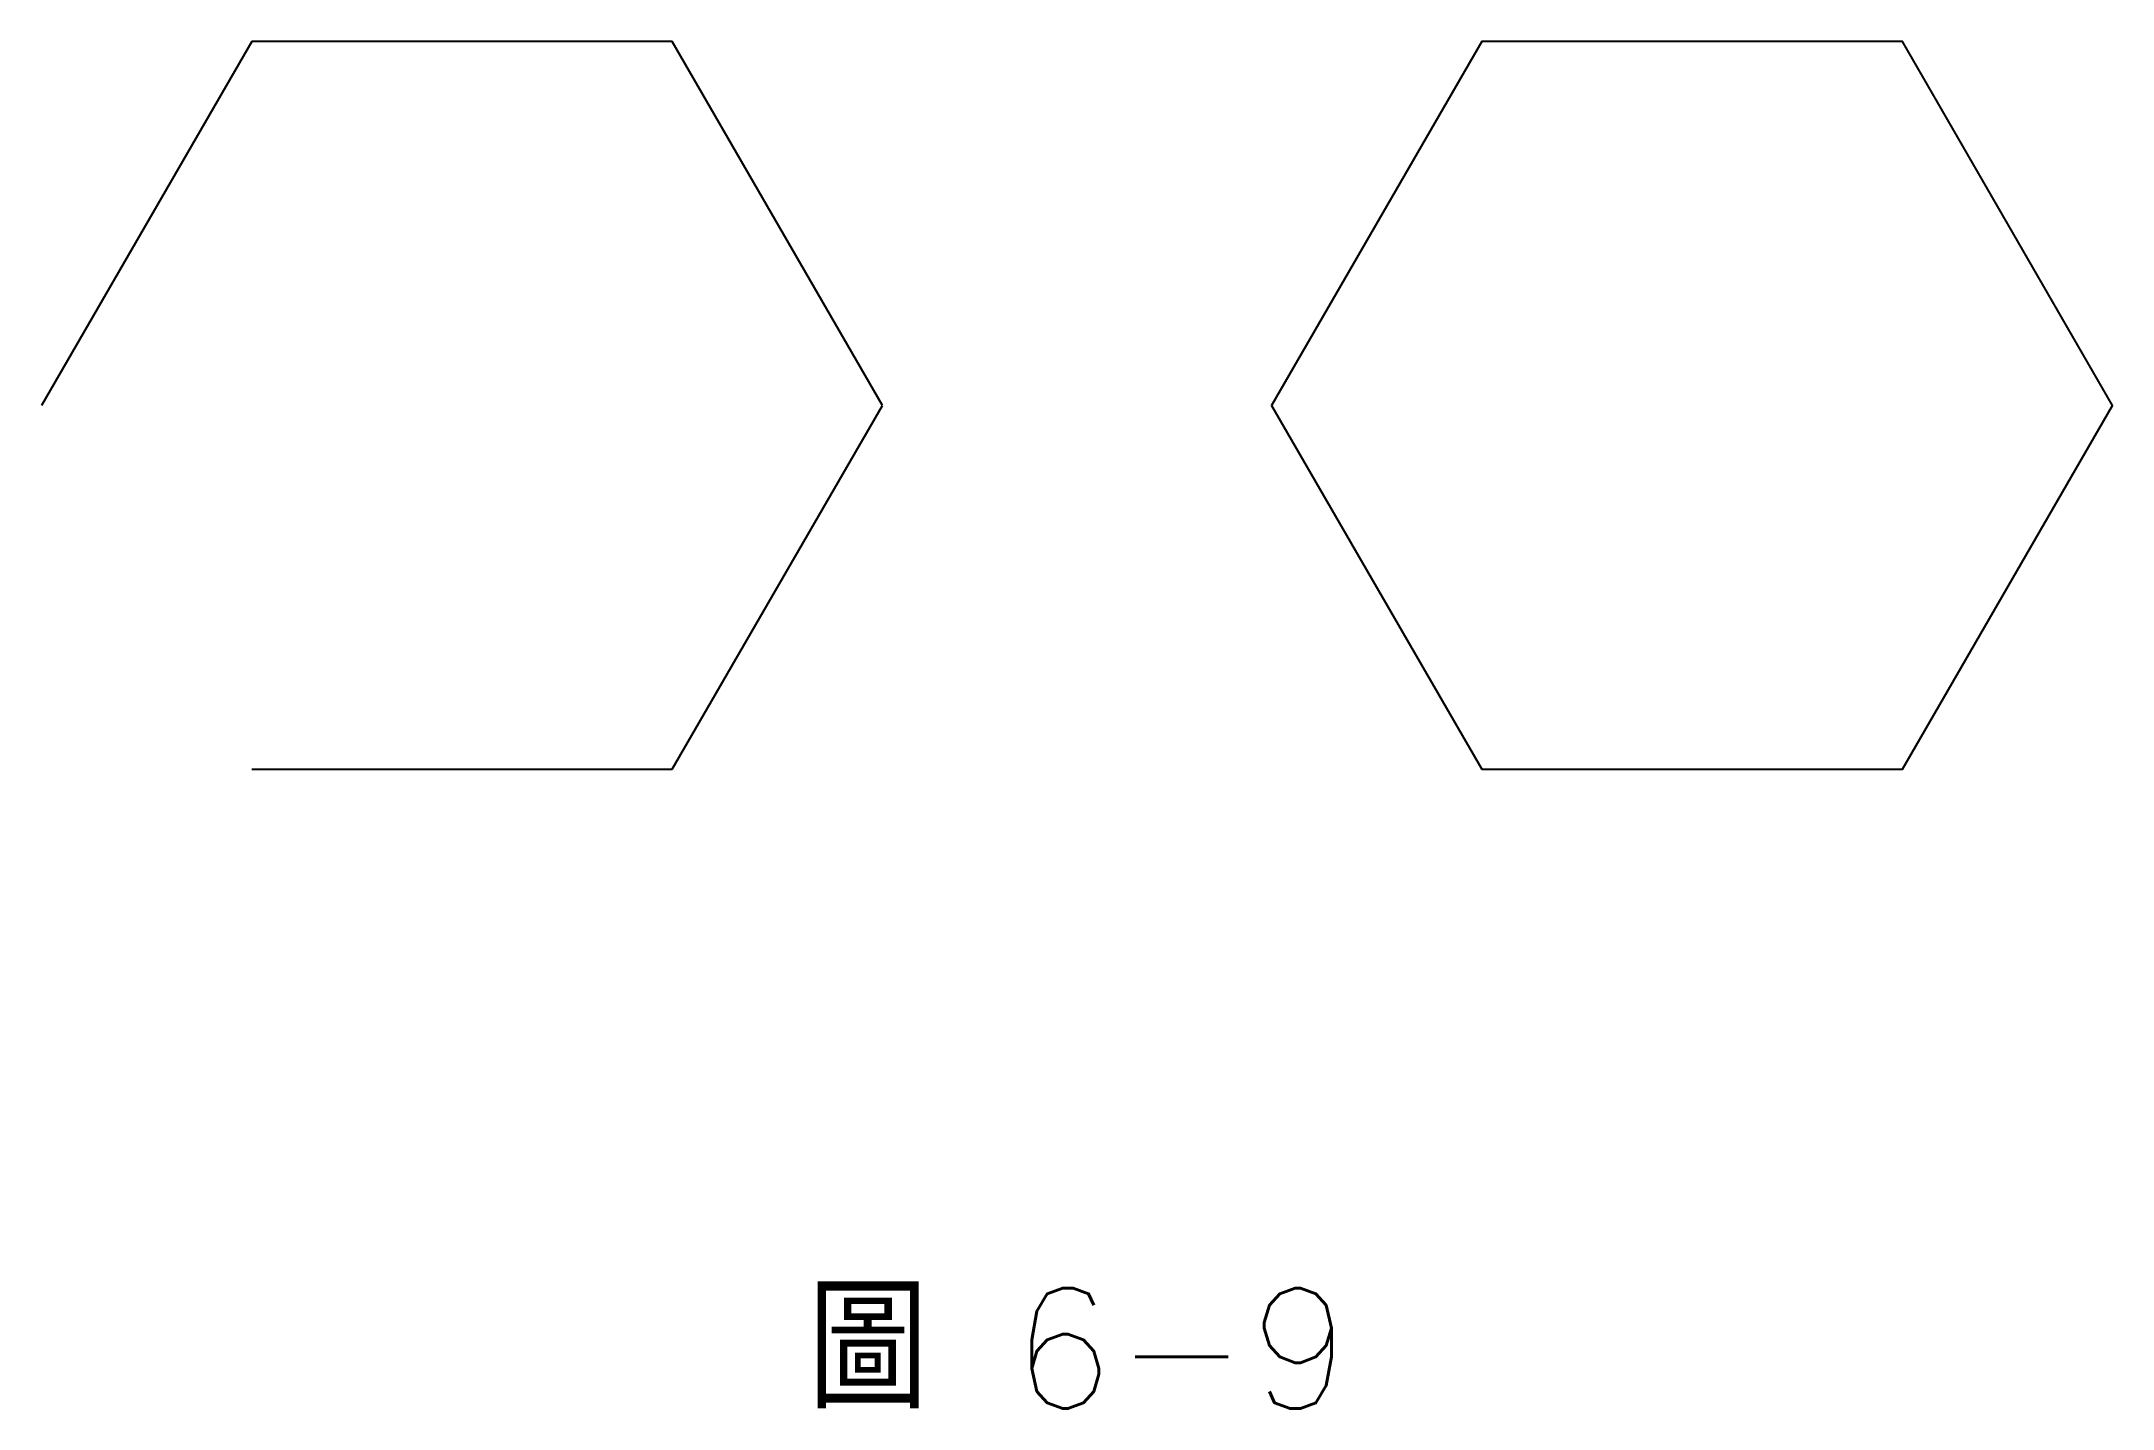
# Model space of a CAD drawing. Extents: x -14.5 to 37, y 183.4 to 217.4.
import ezdxf

# ---------------------------------------------------------------- set-up
doc = ezdxf.new("R2010")
doc.units = 0
doc.layers.add('輪廓線', color=7, linetype='CONTINUOUS')
doc.styles.add('CNS1', font='romans.shx', dxfattribs={"height": 3, "bigfont": 'chineset.shx'})

msp = doc.modelspace()

# ---------------------------------------------------------------- linework, layer by layer
at = {"layer": '輪廓線'}
for p, q in [((-9.271, 217.436), (-14.501, 208.377)), ((1.19, 217.436), (-9.271, 217.436)), ((6.42, 208.377), (1.19, 217.436)), ((1.19, 199.318), (6.42, 208.377)), ((-9.271, 199.318), (1.19, 199.318))]:
    msp.add_line(p, q, dxfattribs=at)
msp.add_lwpolyline([(21.33, 199.318), (31.791, 199.318), (37.021, 208.377), (31.791, 217.436), (21.33, 217.436), (16.1, 208.377)], close=True, dxfattribs=at)

# ---------------------------------------------------------------- texts
at = {"layer": '輪廓線', "style": 'CNS1'}
msp.add_text('圖 6-9', height=3, dxfattribs=at).set_placement((4.561, 183.405))

doc.saveas('drawing.dxf')
